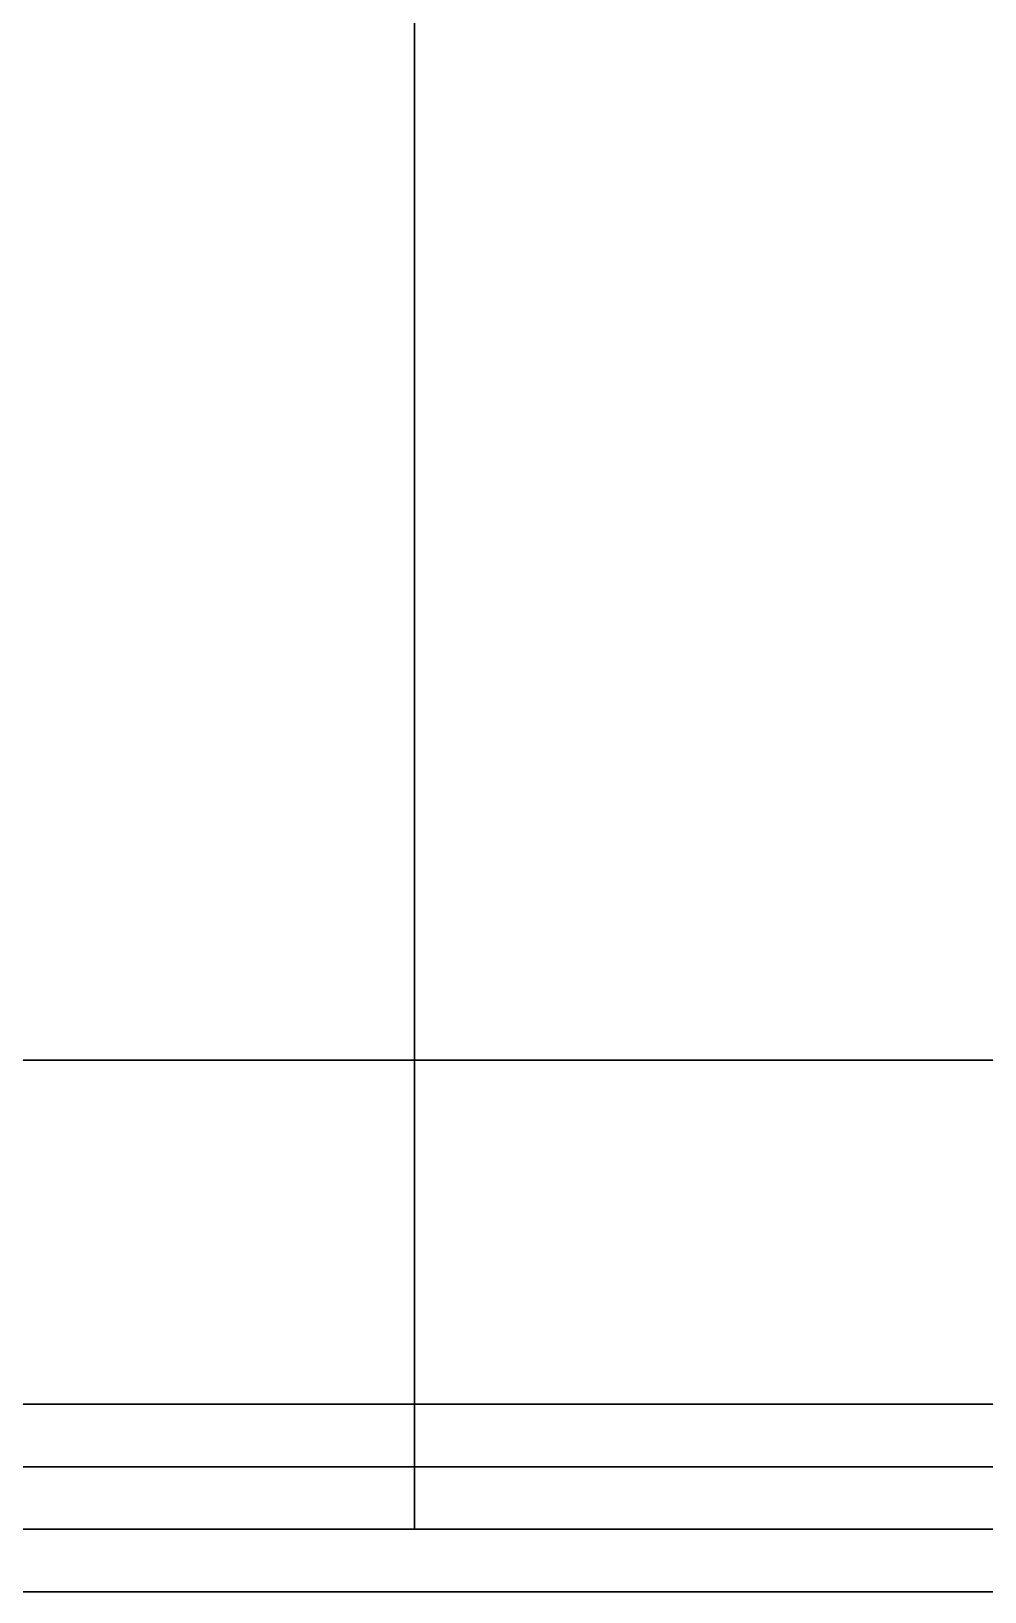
# Model space of a CAD drawing. Header units: millimetres. Extents: x -1.3 to 1.3, y -3.1 to 16.4.
# Drawn here: x 0.5074 to 0.8125, y -3.05 to -2.551 of the extents above; entities that cross this region are included whole.
import ezdxf

# ---------------------------------------------------------------- set-up
doc = ezdxf.new("R2010")
doc.units = ezdxf.units.MM
doc.layers.add('internals', color=3, linetype='Continuous')
doc.layers.add('tent', color=3, linetype='Continuous')

msp = doc.modelspace()

# ---------------------------------------------------------------- linework, layer by layer
for points in [[(0.82, -2.5, 0.45), (0.82, -3.05, 1.01), (-0.82, -3.05, 1.01), (-0.82, -2.5, 0.45)], [(-1.25, -3.05, 1.12), (1.25, -3.05, 1.12), (1.25, -3.05, 1.72), (-1.25, -3.05, 1.72)], [(0.82, -3.05, 1.01), (0.82, -3.05, 1.12), (-0.82, -3.05, 1.12), (-0.82, -3.05, 1.01)]]:
    msp.add_3dface(points)
at = {"layer": 'internals'}
for points in [[(0.63, -1.93, 1.13), (-0.63, -1.93, 1.13), (-0.63, -3.03, 1.13), (0.63, -3.03, 1.13)], [(0.63, -1.93, 1.66), (0.63, -3.03, 1.66), (1.23, -3.03, 1.66), (1.23, -1.93, 1.66)], [(0.63, -1.93, 1.13), (0.63, -3.03, 1.13), (0.63, -3.03, 1.66), (0.63, -1.93, 1.66)], [(-1.25, -3.05, 1.72), (1.25, -3.05, 1.72), (1.23, -3.03, 1.72), (-1.23, -3.03, 1.72)], [(0.63, -3.03, 1.66), (-0.63, -3.03, 1.66), (-1.23, -3.03, 1.72), (1.23, -3.03, 1.72)], [(-0.63, -3.03, 1.13), (-0.63, -3.03, 1.66), (0.63, -3.03, 1.66), (0.63, -3.03, 1.13)], [(0.63, -3.03, 1.66), (1.23, -3.03, 1.72), (1.23, -3.03, 1.72), (1.23, -3.03, 1.66)]]:
    msp.add_3dface(points, dxfattribs=at)
at = {"layer": 'tent'}
for points in [[(-1.16, -2.88, 3), (1.16, -2.88, 3), (1.16, -2.53, 3), (-1.16, -2.53, 3)], [(-1.16, -2.99, 3.01), (1.16, -2.99, 3.01), (1.16, -2.88, 3), (-1.16, -2.88, 3)], [(-1.16, -3.01, 3.02), (1.16, -3.01, 3.02), (1.16, -2.99, 3.01), (-1.16, -2.99, 3.01)], [(1.16, -3.01, 3.02), (-1.16, -3.01, 3.02), (-1.16, -3.03, 3.01), (1.16, -3.03, 3.01)], [(1.16, -3.03, 3.01), (-1.16, -3.03, 3.01), (-1.16, -3.03, 2.96), (1.16, -3.03, 2.96)]]:
    msp.add_3dface(points, dxfattribs=at)

doc.saveas('drawing.dxf')
